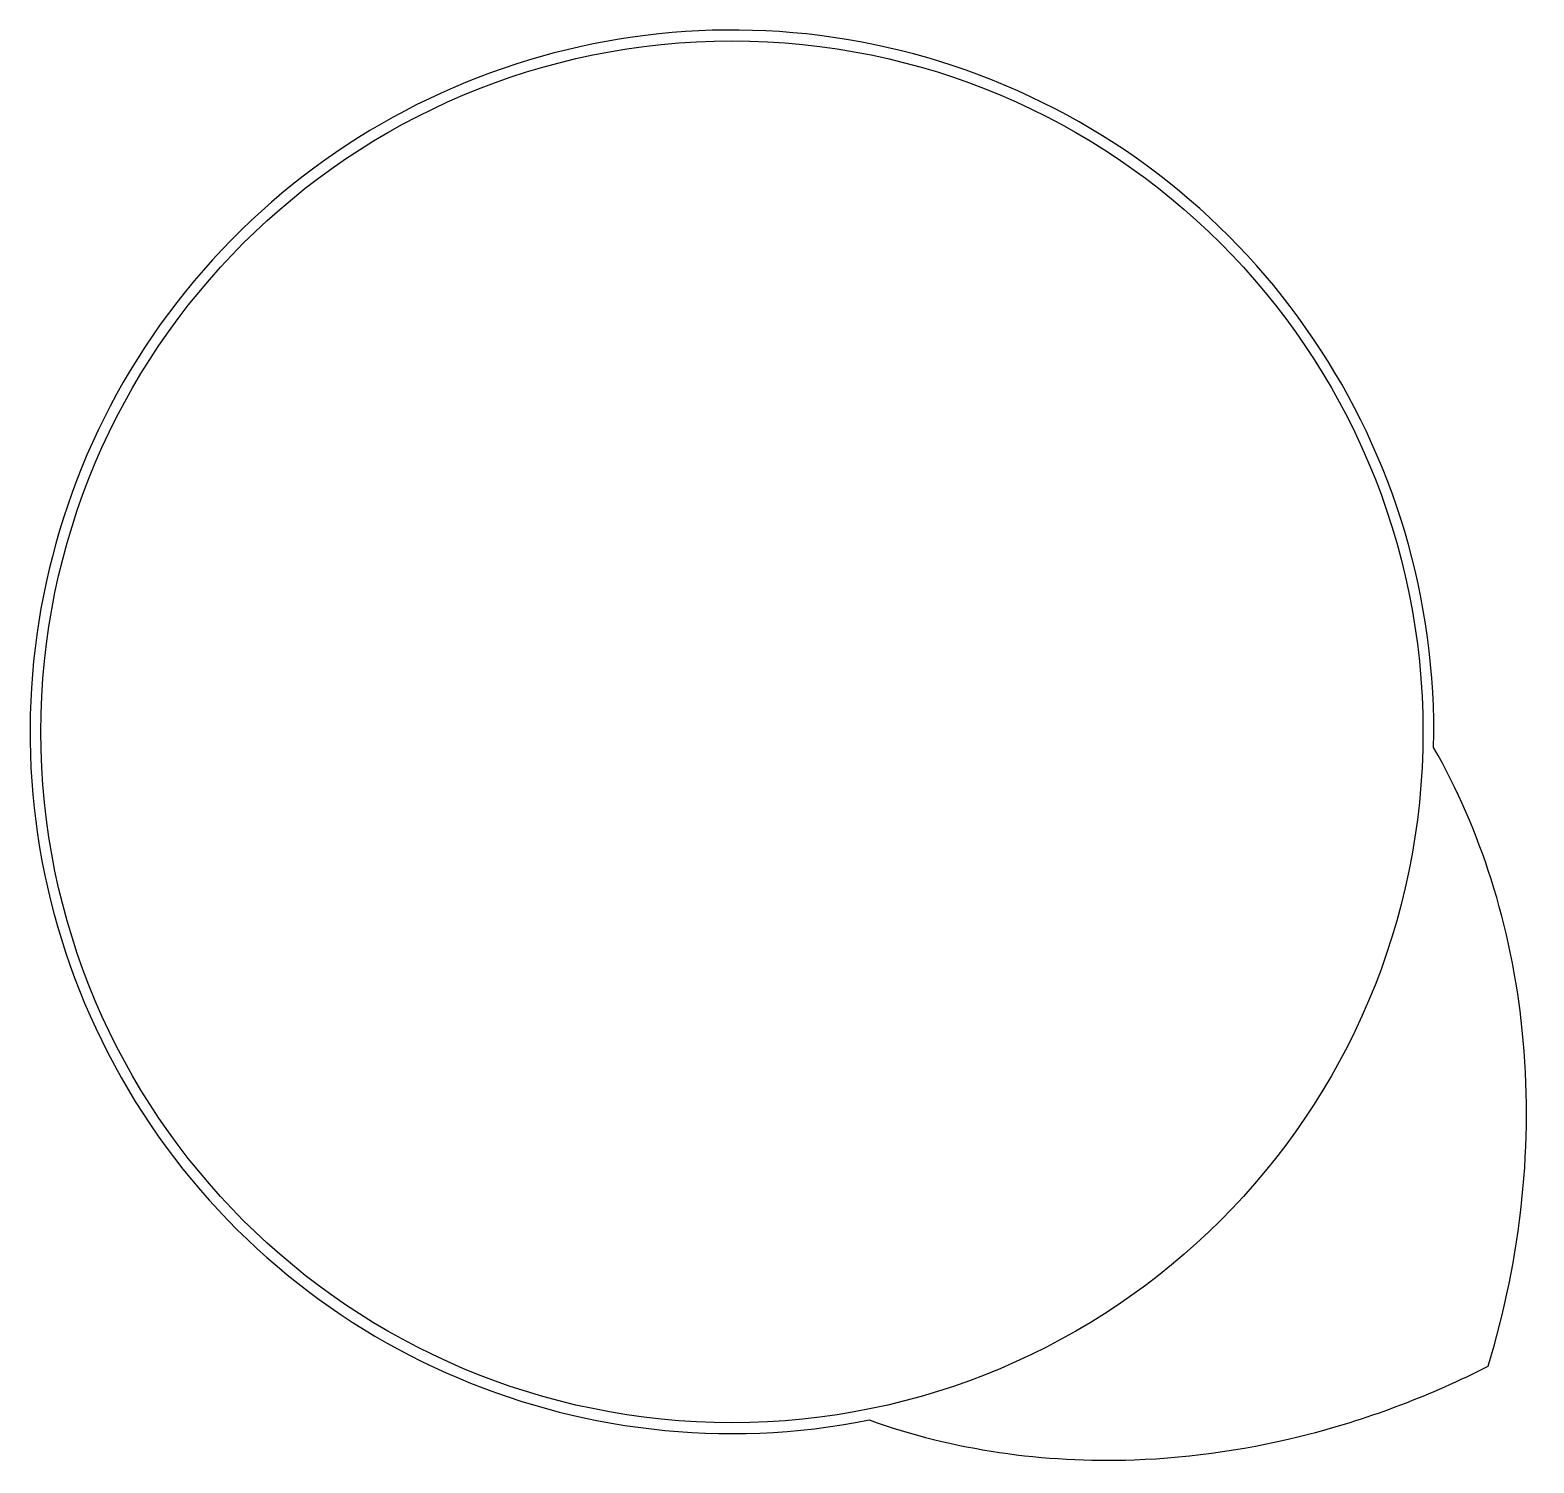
# Model space of a CAD drawing. Header units: millimetres. Extents: x -3.55 to 4.06, y -3.7 to 3.55.
import ezdxf

# ---------------------------------------------------------------- set-up
doc = ezdxf.new("R2010")
doc.units = ezdxf.units.MM
doc.layers.get('0').update_dxf_attribs({"linetype": 'CONTINUOUS'})

msp = doc.modelspace()

# ---------------------------------------------------------------- linework, layer by layer
msp.add_circle((0, 0), 3.5)
msp.add_arc((0, 0), 3.555, -1.28134, 281.28134)
for points, knots in [([(3.8302, -3.2139), (3.9974, -2.6618), (4.0621, -2.0824), (3.9765, -1.2511), (3.9243, -0.9945), (3.7715, -0.5143), (3.6746, -0.2904), (3.5541, -0.0795)], [0, 0, 0, 0, 0.1730697, 0.1730697, 0.2516679, 0.2516679, 0.3249132, 0.3249132, 0.3249132, 0.3249132]), ([(0.6955, -3.4863), (1.1236, -3.64), (1.5804, -3.7038), (2.3372, -3.6774), (2.636, -3.6324), (3.2396, -3.4757), (3.5422, -3.3597), (3.8302, -3.2139)], [0, 0, 0, 0, 0.1364583, 0.1364583, 0.2263455, 0.2263455, 0.3227165, 0.3227165, 0.3227165, 0.3227165])]:
    msp.add_open_spline(points, degree=3, knots=knots)

doc.saveas('drawing.dxf')
